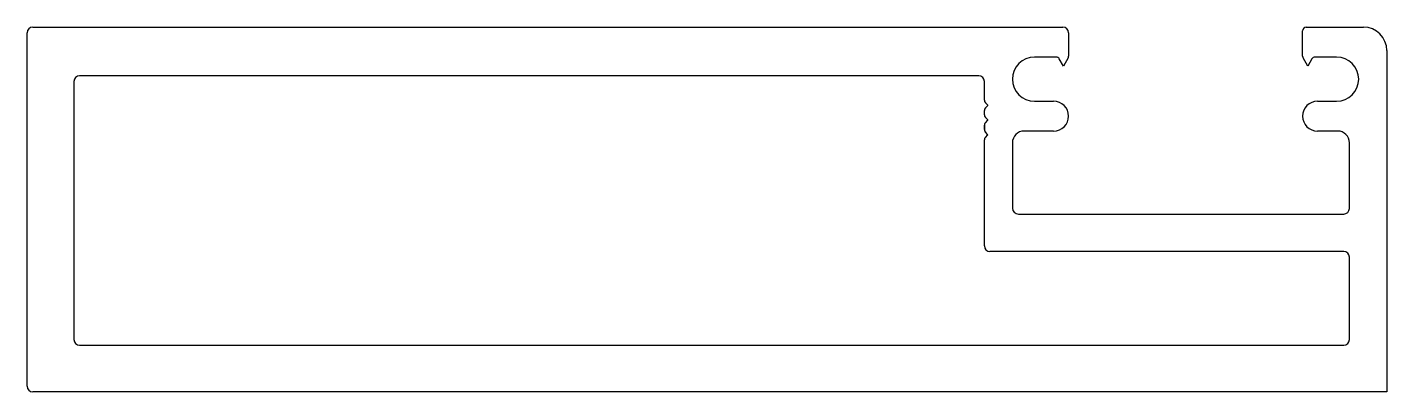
# Model space of a CAD drawing. Extents: x -46.3 to 45.9, y 5 to 29.8.
import ezdxf

# ---------------------------------------------------------------- set-up
doc = ezdxf.new("R2010")
doc.units = 0
doc.layers.get('0').update_dxf_attribs({"linetype": 'CONTINUOUS'})

msp = doc.modelspace()

# ---------------------------------------------------------------- linework, layer by layer
at = {"linetype": 'CONTINUOUS'}
for p, q in [((-45.915, 29.776), (23.975, 29.776)), ((40.231, 27.812), (40.231, 29.522)), ((40.485, 29.776), (44.358, 29.776)), ((-46.296, 5.38), (-46.296, 29.395)), ((24.356, 29.395), (24.356, 27.812)), ((23.505, 27.744), (22.044, 27.744)), ((24.322, 27.685), (24.004, 27.135)), ((40.583, 27.135), (40.265, 27.685)), ((42.542, 27.744), (41.081, 27.744)), ((45.946, 28.189), (45.946, 4.999)), ((24.004, 27.135), (23.725, 27.617)), ((40.861, 27.617), (40.583, 27.135)), ((-43.121, 26.093), (-43.121, 8.555)), ((18.26, 26.474), (-42.74, 26.474)), ((18.641, 24.817), (18.641, 26.093)), ((18.641, 23.817), (18.641, 24.11)), ((18.885, 24.469), (18.714, 24.64)), ((18.714, 24.286), (18.885, 24.458)), ((22.044, 24.747), (23.34, 24.747)), ((41.247, 24.747), (42.542, 24.747)), ((18.641, 22.817), (18.641, 23.11)), ((18.641, 23.11), (18.641, 22.817)), ((18.641, 22.817), (18.641, 23.11)), ((18.641, 23.11), (18.641, 22.817)), ((18.641, 22.817), (18.641, 23.11)), ((18.885, 23.469), (18.714, 23.64)), ((18.714, 23.287), (18.885, 23.458)), ((18.885, 22.469), (18.714, 22.64)), ((18.714, 22.287), (18.885, 22.458)), ((23.34, 22.715), (21.333, 22.715)), ((42.618, 22.715), (41.247, 22.715)), ((18.641, 22.11), (18.641, 22.11)), ((18.641, 22.11), (18.641, 22.11)), ((18.641, 14.917), (18.641, 22.11)), ((20.546, 21.928), (20.546, 17.483)), ((43.406, 17.457), (43.406, 21.928)), ((20.952, 17.076), (43.025, 17.076)), ((43.025, 14.536), (19.022, 14.536)), ((43.406, 8.555), (43.406, 14.155)), ((-42.74, 8.174), (43.025, 8.174)), ((45.946, 4.999), (-45.915, 4.999))]:
    msp.add_line(p, q, dxfattribs=at)
for centre, radius, start, end in [((-45.915, 29.395), 0.381, 90, 180), ((23.975, 29.395), 0.381, 360, 90), ((40.485, 29.522), 0.254, 90, 180), ((44.358, 28.189), 1.588, 360, 90), ((22.044, 26.246), 1.499, 90, 180), ((23.505, 27.49), 0.254, 30, 90), ((24.102, 27.812), 0.254, 330, 360), ((40.485, 27.812), 0.254, 180, 210), ((41.081, 27.49), 0.254, 90, 150), ((42.542, 26.246), 1.499, 0, 90), ((-42.74, 26.093), 0.381, 90, 180), ((18.26, 26.093), 0.381, 0, 90), ((22.044, 26.246), 1.499, 180, 270), ((42.542, 26.246), 1.499, 270, 360), ((18.891, 24.817), 0.25, 180, 225), ((18.891, 24.11), 0.25, 135, 180), ((18.879, 24.463), 0.008, 315, 45), ((23.34, 23.731), 1.016, 0, 90), ((41.247, 23.731), 1.016, 90, 180), ((18.891, 23.817), 0.25, 180, 225), ((18.891, 23.11), 0.25, 135, 180), ((18.879, 23.463), 0.008, 315, 45), ((23.34, 23.731), 1.016, 270, 360), ((41.247, 23.731), 1.016, 180, 270), ((18.891, 22.817), 0.25, 180, 225), ((18.891, 22.11), 0.25, 135, 180), ((18.879, 22.463), 0.008, 315, 45), ((21.333, 21.928), 0.787, 90, 180), ((42.618, 21.928), 0.787, 360, 90), ((20.952, 17.483), 0.406, 180, 270), ((43.025, 17.457), 0.381, 270, 360), ((19.022, 14.917), 0.381, 180, 270), ((43.025, 14.155), 0.381, 0, 90), ((-42.74, 8.555), 0.381, 180, 270), ((43.025, 8.555), 0.381, 270, 360), ((-45.915, 5.38), 0.381, 180, 270)]:
    msp.add_arc(centre, radius, start, end, dxfattribs=at)

doc.saveas('drawing.dxf')
